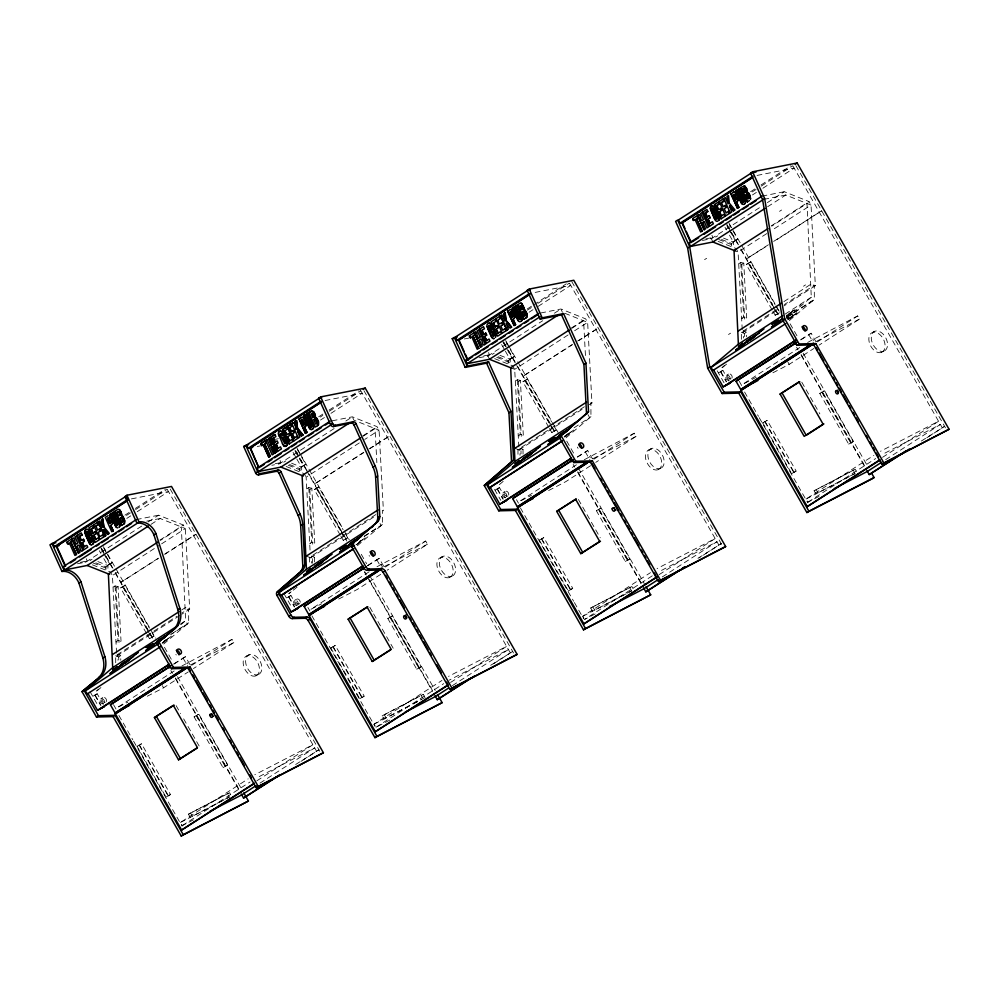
<?xml version="1.0" encoding="UTF-8"?>
<svg xmlns="http://www.w3.org/2000/svg" width="999" height="999" viewBox="0 0 999 999"><rect width="100%" height="100%" fill="white"/><g stroke="black" fill="none" stroke-linecap="round" stroke-linejoin="round"><path stroke-width="0.75" stroke-dasharray="5 3.75" d="M108.004 565.621L105.981 566.92L105.857 570.192L107.88 568.881L108.004 565.621L97.865 561.575M301.723 467.257L299.7 468.568L299.575 471.828L301.598 470.529L301.723 467.257L291.583 463.211M510.277 359.44L508.254 360.751L508.129 364.011L510.152 362.699L510.277 359.44L497.24 354.245M733.666 242.158L731.643 243.469L731.518 246.728L733.541 245.417L733.666 242.158L723.526 238.112M786.563 316.059L788.748 318.968L787.836 319.855M786.563 315.634C792.756 324.812 795.491 306.031 786.638 315.647M788.76 318.544L793.144 315.272M790.796 312.899C792.831 307.58 800.636 311.775 794.967 314.56C790.159 317.62 790.559 310.527 795.167 309.665M793.019 315.846L797.339 312.537M786.7 315.06L788.898 317.969L788.086 318.781M356.83 544.443L361.026 541.408L357.105 544.18M792.969 316.308L788.623 319.555L792.969 316.246L790.771 313.336L786.575 316.421M786.65 315.522L790.883 312.35M356.618 544.33L355.894 544.954M163.411 641.67L166.408 639.348M565.684 435.489L568.681 433.166M565.097 435.726L564.21 436.463M96.241 691.121L98.589 689.123M97.09 690.809L101.798 686.825M180.869 624.7L185.627 620.679L181.331 526.935L160.489 540.359M163.686 644.03L188.674 622.864L188.636 608.728L182.118 612.924M291.134 591.758L288.786 593.756L297.864 586.475M357.405 545.666L382.392 524.512L382.355 510.377L383.404 510.814L379.083 430.194L377.073 426.673L352.36 416.82L330.045 421.228M499.363 484.627L504.07 480.644M565.958 437.849L590.946 416.695L590.909 402.547L591.957 402.997L587.637 322.365L585.626 318.856L560.914 309.003L538.598 313.411M721.902 367.657L724.25 365.659M722.752 367.345L727.459 363.361M786.325 318.356L811.288 297.215L806.992 203.484L771.815 226.124M789.347 320.567L814.335 299.413L814.297 285.264L784.34 304.558M162.175 643.319L163.087 642.432L162.313 642.856M564.447 437.137L565.372 436.251L564.585 436.688M166.821 639.385L163.724 641.695M569.093 433.204L565.659 435.739M358.416 542.669L360.926 540.471M359.603 541.358L360.577 540.684M788.049 318.469L788.91 318.019M124.95 515.147L130.157 511.8M135.365 508.441L165.322 489.148M126.498 515.434L130.394 512.924M135.614 509.565L166.87 489.435M126.798 518.394L130.707 515.884M137.225 511.688L168.481 491.558L130.394 499.088M86.289 558.741L87.113 560.963L85.09 562.275L83.854 558.928M141.708 526.086L85.702 562.15L76.761 563.911M148.227 521.89L158.641 515.184L183.354 525.024L185.364 528.546L189.685 609.165L181.868 614.198M90.047 560.564L92.07 559.265M151.024 524.363L160.14 518.493L185.364 528.546L160.614 544.48M318.669 416.795L323.876 413.436M329.083 410.089L359.053 390.796M320.217 417.082L322.814 415.397M329.333 411.213L360.589 391.071M320.517 420.042L324.425 417.532M330.944 413.336L362.2 393.206L324.113 400.724M103.846 558.653L107.617 565.259L112.088 562.687L107.567 554.77M112.088 562.687L107.617 565.259M159.902 540.122L183.354 525.024M280.02 460.377L280.831 462.612L278.808 463.911L277.572 460.564M334.128 428.571L279.42 463.798L271.878 465.284M345.854 421.016L352.36 416.82L353.858 420.142L379.083 430.194L364.747 439.423M283.766 462.212L285.789 460.901M116.571 653.046L112.412 575.524L159.303 545.329M527.222 308.978L532.43 305.619M533.728 304.782L566.296 283.816M527.46 310.102L531.368 307.58M537.887 303.384L569.143 283.254M529.07 312.225L532.979 309.702M538.186 306.356L570.754 285.377L532.667 292.907M118.107 586.613L115.072 585.938L113.049 587.237L116.084 587.912L118.107 586.613L121.029 641.196L119.006 642.494L115.971 641.82L117.994 640.521L121.029 641.196M158.379 558.154L120.604 582.479L158.217 558.566M164.897 553.958L195.991 534.24L164.735 554.37M296.815 458.978L301.336 466.895L305.806 464.335L297.515 449.8M305.806 464.335L301.336 466.895M146.453 633.354L120.567 587.974L125.037 585.402L149.4 628.109M125.037 585.402L120.567 587.974M362.749 435.901L377.073 426.673M488.573 352.56L489.385 354.795L487.362 356.094L486.126 352.747M363.324 436.138L375.05 428.583L376.848 462.649M479.045 357.742L487.974 355.969L542.682 320.741M554.408 313.199L560.914 309.003L562.412 312.312M492.32 354.383L494.343 353.084M310.04 550.037L306.131 477.16L359.54 442.769M750.611 191.696L755.818 188.336M761.026 184.977L790.983 165.684M752.16 191.97L756.068 189.46M761.275 186.101L792.532 165.971M752.459 194.942L756.368 192.42M762.886 188.224L794.143 168.094L756.056 175.624M311.825 488.249L308.791 487.574L306.768 488.886L309.802 489.56L311.825 488.249L314.747 542.832L312.724 544.143L309.69 543.468L311.713 542.157L314.747 542.832M363.823 452.247L314.323 484.128L363.661 452.659M369.031 448.888L389.71 435.889L370.179 448.464M505.369 351.149L509.89 359.078L514.36 356.506L509.84 348.589M514.36 356.506L509.89 359.078M340.172 534.989L314.298 489.61L318.768 487.05L343.119 529.757M318.768 487.05L314.298 489.61M571.303 328.072L585.626 318.856M571.878 328.309L583.603 320.766L585.489 356.381M711.95 235.277L712.774 237.512L710.751 238.811L709.515 235.464M702.422 240.459L711.363 238.686L762.162 205.981M767.369 202.622L784.302 191.721L809.015 201.561L811.026 205.082L815.346 285.714L784.078 305.844M715.709 237.1L717.732 235.801M568.094 334.952L514.685 369.343L510.664 367.732M574.612 330.756L587.637 322.365L563.811 312.874M767.569 206.781L785.801 195.03L811.026 205.082L771.94 230.245M520.379 380.432L517.345 379.757L515.322 381.056L518.356 381.73L520.379 380.432L523.301 435.015L521.278 436.313L518.244 435.639L520.267 434.34L523.301 435.015M572.377 344.43L522.877 376.298L572.215 344.842M577.584 341.071L598.264 328.059L578.733 340.647M704.582 259.615L706.618 258.316M779.557 211.338L781.58 210.027M729.507 235.19L733.278 241.795L737.749 239.223L729.457 224.7M737.749 239.223L733.278 241.795M548.726 427.172L522.852 381.793L527.322 379.22L551.673 421.94M527.322 379.22L522.852 381.793M771.24 225.886L809.015 201.561M181.681 609.964L185.589 607.454L189.685 609.165M766.733 233.604L738.074 252.06L734.04 250.449M115.709 662.774L115.684 655.706L176.91 616.283M116.733 656.143L180.569 615.047M115.684 655.706L118.731 656.98L120.754 655.669L120.767 660.252M147.215 634.69L149.5 638.686L153.971 636.126L150.162 629.445M153.971 636.126L149.5 638.686M743.768 263.149L740.734 262.475L738.711 263.773L741.745 264.448L743.768 263.149L746.69 317.732L744.667 319.031L741.633 318.356L743.656 317.058L746.69 317.732M768.406 244.755L746.265 259.016L768.243 245.167M773.626 241.408L821.653 210.777L774.762 240.984M180.444 624.075L185.627 620.679L187.462 623.888L170.529 634.802M171.741 633.778L188.674 622.864M772.115 309.89L746.228 264.51L750.699 261.938L775.062 304.658M750.699 261.938L746.228 264.51M97.215 693.806L92.745 696.378L97.215 693.806L104.445 706.493M375.836 514.572L309.415 557.342L309.428 565.834M310.452 557.792L375.587 515.846M306.368 556.068L312.45 558.628L314.473 557.317L314.485 561.888M340.934 536.326L343.219 540.334L347.689 537.762L346.166 535.089M347.689 537.762L343.219 540.334M100.787 698.825L102.81 697.527M364.16 536.251L382.392 524.512M364.248 536.438L381.181 525.536L379.957 523.389M173.926 663.811L185.439 656.705L190.16 664.984M173.776 664.223L185.439 656.705M290.934 595.454L286.463 598.026L290.934 595.454L296.715 605.594M174.163 670.953L116.933 707.804L127.797 702.197M181.968 665.921L231.98 639.41L233.791 642.582L193.469 668.543M584.39 406.743L517.969 449.525L517.981 456.593M519.005 449.962L584.14 408.029M589.348 404.67L591.957 402.997M514.922 448.251L521.003 450.799L523.026 449.5L523.039 454.07M549.487 428.509L551.773 432.517L556.243 429.945L552.435 423.276M556.243 429.945L551.773 432.517M191.658 665.371L231.98 639.41M294.505 600.474L296.528 599.175M147.253 696.241L163.549 687.811L188.262 671.902M297.34 605.157A2.735 2.06 57.2 0 0 296.765 600.761A2.735 2.06 57.2 0 0 293.669 602.534A2.735 2.06 57.2 0 0 297.34 605.157L299.363 603.858M574.1 427.784L590.946 416.695M367.644 565.459L379.158 558.354L383.878 566.62M367.495 565.859L379.158 558.354M728.521 334.49L730.544 333.191M803.496 286.214L805.519 284.915M783.903 301.611L811.25 283.991L815.346 285.714M499.488 487.637L495.017 490.197L499.488 487.637L505.269 497.777M369.193 571.753L310.652 609.452L321.516 603.833M376.998 566.733L425.699 541.058L427.51 544.218L387.187 570.192M741.37 339.31L741.345 332.242L777.821 308.753M742.394 332.679L778.87 309.19M741.345 332.242L744.392 333.516L746.415 332.217L746.428 336.788M775.162 315.234L779.632 312.662L775.162 315.234L772.876 311.226M385.377 567.02L425.699 541.058M503.059 492.657L505.082 491.346M380.681 574.375L357.267 589.46L336.9 599.987M785.264 314.036L811.288 297.215L813.124 300.437L787.075 317.207M799.175 305.894L801.198 304.595M507.917 496.041A2.735 2.06 57.2 0 1 504.245 493.406A2.735 2.06 57.2 0 1 507.342 491.633A2.735 2.06 57.2 0 1 507.917 496.041L505.894 497.34A2.735 2.06 57.2 0 1 502.26 494.942A2.735 2.06 57.2 0 1 504.932 492.707A2.735 2.06 57.2 0 1 506.306 496.99M786.975 317.02L814.335 299.413M577.497 456.805L587.712 450.524L592.432 458.803M577.347 457.205L587.712 450.524M137.075 746.365L141.546 743.793L170.479 794.517L168.456 795.828L166.009 797.09L137.075 746.365L141.546 743.793M722.876 370.354L718.406 372.914L722.876 370.354L730.107 383.029M576.435 464.772L519.205 501.635L531.431 495.317M584.24 459.752L634.253 433.229L636.063 436.401L595.741 462.375M593.93 459.203L634.253 433.229M194.106 716.882L198.576 714.31L227.51 765.034L225.474 766.345L223.039 767.607L194.106 716.882L198.576 714.31M726.448 375.374L728.471 374.063M590.534 465.721L565.821 481.63L546.815 491.458M800.886 339.523L811.101 333.241L815.821 341.521M800.736 339.922L811.101 333.241M330.794 648.014L335.264 645.441L364.198 696.166L362.175 697.464L359.727 698.726L330.794 648.014L335.264 645.441M799.824 347.49L742.594 384.353L756.168 377.322M807.629 342.47L857.641 315.946L859.452 319.118L819.13 345.092M387.824 618.531L392.295 615.958L421.228 666.683L419.193 667.981L416.758 669.243L387.824 618.531L392.295 615.958M817.319 341.92L857.641 315.946M772.914 372.777L789.21 364.348L813.923 348.439M539.348 540.184L543.818 537.624L572.752 588.336L570.729 589.647L568.281 590.909L539.348 540.184L543.818 537.624M596.378 510.701L600.849 508.141L629.782 558.853L627.747 560.164L625.312 561.426L596.378 510.701L600.849 508.141M166.009 797.09L170.479 794.517M223.039 767.607L227.51 765.034M762.736 422.902L767.207 420.342L796.141 471.053L794.118 472.365L791.67 473.626L762.736 422.902L767.207 420.342M819.767 393.419L824.237 390.859L853.171 441.57L851.136 442.882L848.7 444.143L819.767 393.419L824.237 390.859M359.727 698.726L364.198 696.166M188.436 814.222L229.57 792.707L231.381 795.866L190.247 817.394L188.436 814.222L229.57 792.707M416.758 669.243L421.228 666.683M193.344 819.892L182.28 825.611L180.469 822.452L248.202 778.833M182.28 825.611L250.012 782.005M256.88 780.793L312.887 744.73L254.795 774.762M259.99 783.129L314.697 747.901L256.606 777.934M295.667 764.485L318.943 749.799L298.102 763.224M568.281 590.909L572.752 588.336M425.099 697.514L383.966 719.03L382.155 715.871L423.289 694.342L424.5 696.453M625.312 561.426L629.782 558.853M389.835 720.104L375.999 727.26L374.188 724.088L441.933 680.469M382.155 715.871L423.289 694.342M375.999 727.26L443.731 683.641M450.599 682.442L506.605 646.365L448.526 676.398M452.41 685.614L508.416 649.537L448.951 680.282M490.684 665.297L512.662 651.448L490.521 665.709M791.67 473.626L796.141 471.053M590.709 608.041L631.843 586.525L633.653 589.697L592.519 611.213L590.709 608.041L631.843 586.525M848.7 444.143L853.171 441.57M583.953 618.381L582.742 616.271L650.486 572.652M652.285 575.824L584.552 619.442L595.616 613.723M659.153 574.625L715.159 538.548L657.08 568.581M662.262 576.947L716.97 541.72L658.878 571.753M697.939 558.316L721.216 543.631L699.075 557.892M814.098 490.759L855.231 469.243L857.042 472.415L815.908 493.931L814.098 490.759L855.231 469.243M819.005 496.441L807.941 502.16L806.131 498.988L873.863 455.369M807.941 502.16L875.673 458.541M882.542 457.33L938.548 421.266L880.456 451.298M885.651 459.665L940.359 424.438L882.267 454.47M921.328 441.034L944.604 426.348L923.763 439.76M787.974 319.405L788.748 318.968M786.575 316.596L790.771 313.336M233.791 642.582L188.986 665.746L187.175 662.574M859.452 319.118L814.647 342.282L812.836 339.111M384.066 566.683L427.51 544.218M636.063 436.401L591.258 459.565L589.447 456.393M246.666 655.993L249.113 654.732M872.327 332.53L874.774 331.268M440.384 557.629L442.832 556.368M648.938 449.812L651.385 448.551M255.944 675.824A10.964 7.218 62.7 0 0 254.782 658.591A10.964 7.218 62.7 0 0 243.182 663.311A10.964 7.218 62.7 0 0 255.944 675.824L258.391 674.562A10.964 7.218 62.7 0 0 257.23 657.33A10.964 7.218 62.7 0 0 245.629 662.05A10.964 7.218 62.7 0 0 258.391 674.562M881.605 352.36A10.964 7.218 62.7 0 0 880.444 335.127A10.964 7.218 62.7 0 0 868.855 339.847A10.964 7.218 62.7 0 0 881.605 352.36L884.053 351.099A10.964 7.218 62.7 0 0 882.891 333.866A10.964 7.218 62.7 0 0 871.29 338.586A10.964 7.218 62.7 0 0 884.053 351.099M449.662 577.472A10.964 7.218 62.7 0 0 448.501 560.239A10.964 7.218 62.7 0 0 436.913 564.947A10.964 7.218 62.7 0 0 449.662 577.472L452.11 576.211A10.964 7.218 62.7 0 0 450.949 558.978A10.964 7.218 62.7 0 0 439.348 563.686A10.964 7.218 62.7 0 0 452.11 576.211M658.216 469.655A10.964 7.218 62.7 0 0 657.055 452.41A10.964 7.218 62.7 0 0 645.466 457.13A10.964 7.218 62.7 0 0 658.216 469.655L660.664 468.381A10.964 7.218 62.7 0 0 659.502 451.148A10.964 7.218 62.7 0 0 647.901 455.869A10.964 7.218 62.7 0 0 660.664 468.381M180.469 822.452L229.358 797.177L227.547 794.005M806.131 498.988L855.019 473.713L853.208 470.541M374.188 724.088L421.216 699.775M582.742 616.271L631.156 591.246M761.987 196.129L784.302 191.721L785.801 195.03L763.486 199.438M705.843 238.873L712.774 237.512M464.298 338.973L468.868 338.074M483.841 355.881L489.385 354.795M275.324 439.31L278.371 438.723M257.267 446.503L260.314 445.891M275.287 463.711L280.831 462.612M136.326 519.592L158.641 515.184L160.14 518.493L146.753 521.141M80.182 562.337L87.113 560.963M721.503 239.423L731.643 243.469M718.756 239.523L733.541 245.417M718.081 241.371L736.076 248.539L738.074 252.06L742.232 329.583M498.114 356.705L508.254 360.751M496.715 357.342L510.152 362.699M494.692 358.653L512.687 365.821L514.685 369.343L518.843 446.865M289.56 464.523L299.7 468.568M288.162 465.172L301.598 470.529M286.139 466.471L304.133 473.638L306.131 477.16M95.842 562.874L105.981 566.92M93.094 562.986L107.88 568.881M92.42 564.835L110.414 572.002L112.412 575.524M746.415 332.217L743.381 330.931L743.393 338.012M523.026 449.5L519.992 448.226L520.004 455.294M314.473 557.317L311.438 556.043L311.451 563.111M120.754 655.669L117.72 654.395L117.732 660.052M786.425 316.646L788.623 319.555M795.891 165.622L945.479 427.872M792.906 165.934L942.169 427.609M808.666 334.503L813.386 342.782M790.134 323.813L798.576 338.624M729.008 223.227L779.245 311.288M803.146 353.196L867.02 465.184M775.823 305.981L778.87 311.326M727.11 224.738L730.968 231.493M731.73 232.854L740.209 247.715M740.983 249.063L772.602 304.483M775.686 309.89L778.758 315.297M801.123 354.495L865.109 466.695M726.685 224.688L730.444 231.281M730.881 232.055L737.811 244.181M740.883 249.575L778.745 315.959M796.528 347.14L798.076 349.85M801.173 355.269L864.585 466.446M727.022 225.961L728.521 228.609M729.282 229.92L735.301 240.497M748.263 263.199L772.627 305.919M773.388 307.255L777.185 313.923M821.79 392.12L850.723 442.844M724.987 227.273L726.498 229.907M801.785 382.18L819.867 413.886M787.999 362.237L789.21 364.348M816.133 489.46L817.931 492.632M765.184 421.64L794.118 472.365M764.759 421.603L793.693 472.315M739.173 381.181L741.87 385.914M744.592 392.008L758.466 416.333M759.228 417.682L807.804 502.834M720.841 371.653L726.635 381.793M720.429 371.616L726.211 381.755M717.195 370.791L724.188 383.067M571.753 281.581L722.09 545.154M569.517 283.216L718.781 544.892M587.899 414.498L589.735 417.719M585.277 451.798L589.997 460.064M566.745 441.108L575.187 455.906M505.631 340.509L508.054 344.767M508.653 345.816L517.307 360.989M517.744 361.763L558.179 432.629M578.221 467.782L644.405 583.816M506.068 341.983L509.09 347.265M503.721 342.02L507.579 348.776M508.341 350.137L516.833 364.997M517.594 366.358L551.523 425.824M552.297 427.172L555.382 432.579M577.734 471.778L641.733 583.978M503.296 341.97L507.492 349.338M508.266 350.686L515.959 364.16M516.72 365.509L555.357 433.241M573.139 464.423L574.687 467.132M577.784 472.564L641.97 585.089M502.872 341.92L505.894 347.202M506.643 348.526L511.913 357.779M524.875 380.482L549.238 423.201M549.999 424.538L553.808 431.206M598.401 509.403L627.335 560.127M501.598 344.555L504.62 349.837M629.82 587.824L631.63 590.996M578.396 499.463L600.237 537.774M592.744 606.743L594.555 609.914M541.795 538.923L570.729 589.647M541.383 538.886L570.304 589.61M516.458 499.65L518.481 503.196M520.429 507.942L573.626 601.198M574.388 602.547L583.641 618.768M497.465 488.936L503.246 499.088M497.04 488.898L502.834 499.038M494.567 489.423L500.799 500.349M363.961 390.721L513.536 652.984M360.352 389.96L510.227 652.709M380.894 564.223L382.704 567.382M376.723 559.615L381.443 567.894M361.263 554.308L366.633 563.723M297.078 448.326L299.5 452.597M300.274 453.946L343.456 529.645M344.218 530.993L349.25 539.797M369.355 575.049L435.202 690.484M295.941 451.198L342.969 533.641M343.743 535.002L346.828 540.409M364.56 571.49L366.096 574.2M369.18 579.607L433.179 691.795M295.092 450.412L305.869 469.293M306.631 470.641L346.803 541.058M364.585 572.24L366.133 574.962M366.908 576.311L432.642 691.545M295.08 451.061L303.359 465.596M316.321 488.311L340.684 531.018M341.446 532.355L345.254 539.023M389.847 617.22L418.781 667.944M293.044 452.372L296.066 457.654M421.266 695.654L422.465 697.764M369.842 607.28L372.852 612.574M373.601 613.886L393.194 648.226M384.19 714.56L386.001 717.732M333.241 646.74L362.175 697.464M332.829 646.703L361.75 697.427M307.904 607.467L309.927 611.013M311.875 615.759L342.707 669.817M343.481 671.166L375.087 726.585M288.911 596.753L294.693 606.905M288.486 596.715L294.28 606.868M283.716 593.206L292.245 608.166M170.23 489.085L319.817 751.335M167.245 489.398L316.508 751.073M183.004 657.966L187.725 666.246M164.473 647.277L172.914 662.087M103.347 546.678L155.532 638.161M177.485 676.66L241.358 788.648M103.796 548.164L106.818 553.446M101.448 548.201L105.307 554.957M106.069 556.306L114.548 571.178M115.322 572.527L149.251 632.005M150.012 633.354L153.097 638.761M175.462 677.959L239.448 790.147M101.024 548.139L112.15 567.644M115.222 573.039L153.084 639.422M170.866 670.604L172.415 673.314M175.512 678.733L238.923 789.909M101.361 549.425L102.86 552.06M103.621 553.384L109.64 563.948M122.602 586.663L146.965 629.382M147.727 630.706L151.523 637.387M196.129 715.584L225.062 766.295M99.326 550.724L100.837 553.371M176.124 705.644L180.644 713.561M183.654 718.855L199.475 746.59M162.338 685.701L163.549 687.811M190.472 812.924L192.27 816.083M139.523 745.104L168.456 795.828M139.098 745.067L168.032 795.778M113.511 704.645L116.209 709.377M118.918 715.471L132.805 739.797M133.566 741.146L182.143 826.298M95.18 695.117L100.974 705.257M94.768 695.079L100.549 705.219M89.997 691.558L98.526 706.518M711.363 238.686L712.861 242.008M487.974 355.969L489.473 359.29M741.745 264.448L744.667 319.031M740.734 262.475L743.656 317.058M518.356 381.73L521.278 436.313M517.345 379.757L520.267 434.34M309.802 489.56L312.724 544.143M308.791 487.574L311.713 542.157M116.084 587.912L119.006 642.494M115.072 585.938L117.994 640.521M744.392 333.516L744.405 336.563M521.003 450.799L521.016 453.846M312.45 558.628L312.462 563.199M118.731 656.98L118.744 660.027M103.621 703.521A2.735 2.06 57.2 0 1 99.987 701.111A2.735 2.06 57.2 0 1 102.66 698.875A2.735 2.06 57.2 0 1 104.033 703.171M105.132 702.397A2.735 2.06 57.2 0 1 101.948 699.362A2.735 2.06 57.2 0 1 104.883 697.689A2.735 2.06 57.2 0 1 106.056 701.872M299.775 603.508A2.735 2.06 57.2 0 1 295.941 602.122A2.735 2.06 57.2 0 1 297.814 599A2.735 2.06 57.2 0 1 300.062 603.034M369.53 556.143A2.735 2.06 57.2 0 1 369.106 555.569M578.084 448.314A2.735 2.06 57.2 0 1 577.36 447.102M729.282 380.057A2.735 2.06 57.2 0 1 725.649 377.659A2.735 2.06 57.2 0 1 728.321 375.424A2.735 2.06 57.2 0 1 729.695 379.707M730.793 378.946A2.735 2.06 57.2 0 1 727.609 375.911A2.735 2.06 57.2 0 1 730.544 374.225A2.735 2.06 57.2 0 1 731.718 378.409M176.336 654.957A2.735 2.06 57.2 0 1 175.812 654.495M167.457 639.11L171.678 636.001L167.457 639.11M361.176 540.759L365.397 537.637L361.176 540.759M569.73 432.942L573.963 429.857L569.73 432.942M163.112 642.794L167.308 639.71L163.112 642.794M565.384 436.613L569.58 433.529L565.384 436.613"/><path stroke-width="1.5" d="M124.95 522.115L122.665 516.246M527.097 316.521L527.26 314.573M750.611 198.651L748.925 193.531M514.685 317.52L514.572 314.747A23.252 15.035 72.3 0 0 512.986 311.238L512.025 310.115M514.91 316.895L513.648 318.831M317.957 425.274L318.494 421.64L316.496 417.844L315.122 417.282L315.222 414.822L313.299 411.438M318.656 424.3L318.381 421.678M527.335 315.909L526.51 317.457M750.486 199.226L750.112 195.742L749.038 193.506L747.065 192.183L747.165 189.71L744.817 186.001M86.601 531.967L90.934 542.27M280.332 433.616L280.519 435.202M489.073 327.385L488.886 325.799M712.262 208.504L716.258 218.456M91.796 542.02L90.422 537.787L91.896 541.608M520.529 318.519L519.692 319.368M717.457 218.556L716.083 214.335L717.382 216.945M743.706 201.673L738.536 188.998L739.959 188.124L745.329 200.749M122.165 515.759L121.403 515.646L121.703 514.098M121.516 515.609L121.716 514.91M524.438 309.578L523.676 309.465L523.988 307.929M523.988 308.728L523.676 309.465M747.065 192.183L747.364 190.634M110.714 522.689L110.527 521.166M304.433 424.325L303.271 420.641M736.113 199.5L736.188 197.702M123.127 521.665L122.477 518.768L121.141 517.47M121.94 518.006L123.289 520.716L122.852 521.94M315.659 419.655L317.02 422.365L316.571 423.588M525.399 315.484L524.213 311.825M120.017 515.309L119.48 512.774M313.736 416.945L312.525 413.386M522.539 308.666L521.428 309.802L519.717 305.994L520.491 305.532M110.714 525.437L113.249 530.806L110.714 525.437L112.288 524.163L112.625 522.427M737.836 200.749L738.174 198.252M85.477 530.007L85.027 530.494A2.985 1.936 72.3 0 0 84.69 532.28L84.803 533.004M92.857 544.043L93.194 543.606A2.985 1.936 72.3 0 0 93.531 541.808L90.921 534.852L93.194 540.297M119.106 527.172L119.555 526.685A2.985 1.936 72.3 0 0 119.892 524.9L119.106 522.577M279.196 431.655L278.746 432.13A2.985 1.936 72.3 0 0 278.409 433.916L282.555 443.731M287.025 445.204L286.126 446.053M312.824 428.808L313.162 428.371A2.985 1.936 72.3 0 0 313.499 426.585L308.017 413.224L306.593 414.11L311.975 426.336L310.789 427.072M521.378 320.991L521.715 320.542A2.985 1.936 72.3 0 0 522.052 318.756L521.378 316.408M718.518 220.579L718.968 220.105A2.985 1.936 72.3 0 0 719.305 218.319M744.767 203.709L745.104 203.259A2.985 1.936 72.3 0 0 745.441 201.473L745.441 200.712M745.217 203.234L744.317 204.071M124.688 523.164L123.764 524M318.406 424.8L317.495 425.649M526.96 316.983L526.048 317.819M520.042 319.255L520.242 317.357L515.147 306.281L520.367 318.032M717.569 218.519L716.82 218.956M743.818 201.648L743.069 202.085M110.827 522.652L109.803 523.376L107.617 518.506L108.716 517.932L109.665 518.968M302.747 419.667L301.336 420.142L303.521 425.025L304.545 424.3M513.099 316.471C511.351 318.644 514.96 313.549 511.825 312.824M316.958 423.264L315.771 424.1L313.786 419.68L314.523 419.243M748.513 198.489L748.701 196.566L746.802 194.006M748.9 198.164L747.714 199.001L745.729 194.568L746.465 194.143M313.411 417.27L313.936 415.921L312.188 413.274M521.965 309.453L522.115 307.392M745.354 192.17L745.878 190.809L744.792 188.661M745.791 191.808L744.804 192.52L743.106 188.711L744.58 188.249M358.404 538.923C359.99 536.9 348.314 546.515 357.992 539.273M304.745 618.294A3.759 2.822 57.2 0 1 308.117 620.504L374.937 737.649L376.96 736.35L310.152 619.205A3.759 2.822 57.2 0 0 306.78 616.995L304.745 618.294L292.257 618.593A3.759 2.822 57.2 0 1 288.898 616.395L276.948 595.441A2.985 2.248 57.2 0 1 277.123 592.045L303.084 569.592A11.189 8.417 57.2 0 0 304.832 564.822L302.685 524.3A24.013 18.044 57.2 0 0 300.15 514.198L281.056 471.903A2.685 2.023 57.2 0 0 278.197 470.054L260.527 473.551L258.504 474.85A2.685 2.023 57.2 0 1 255.644 473.014L243.669 446.478L248.664 444.592M277.123 592.045L303.084 569.592M352.085 543.768L378.059 521.316A11.189 8.417 57.2 0 0 379.807 516.545L377.659 476.024A24.013 18.044 57.2 0 0 375.124 465.921L356.019 423.626A2.685 2.023 57.2 0 0 353.171 421.778L335.502 425.274L333.479 426.573A2.685 2.023 57.2 0 1 330.619 424.737L318.644 398.201L320.667 396.903L365.222 388.099L517.107 654.382L449.912 689.372L383.092 572.227A3.759 2.822 57.2 0 0 379.72 570.017L367.232 570.317A3.759 2.822 57.2 0 1 363.861 568.106L351.91 547.165A2.985 2.248 57.2 0 1 352.085 543.768L378.059 521.316M515.384 510.427L583.491 629.832L585.514 628.533L517.407 509.128L515.384 510.427L498.738 510.826L484.265 485.464L513.548 460.089L510.976 411.388L488.611 361.875L467.232 366.096L465.197 367.395L452.222 338.661L457.217 336.775M484.265 485.464L513.548 460.089M559.24 437.187L588.523 411.813L585.938 363.112L563.573 313.586L542.195 317.819L540.172 319.118L527.197 290.384L529.22 289.086L573.776 280.269L725.661 546.553L658.466 581.555L590.359 462.15L573.701 462.549L559.24 437.187L588.523 411.813M168.719 633.865C171.154 631.293 161.526 639.073 167.12 635.114M113.112 716.608L181.219 836.013L183.242 834.702L115.135 715.296L113.112 716.608L96.466 717.007L81.993 691.645L100.562 676.335A22.952 17.245 57.2 0 0 104.883 656.643L80.956 581.768A16.021 12.038 57.2 0 0 63.998 570.154L51.973 543.531L49.95 544.842L61.975 571.465A16.021 12.038 57.2 0 1 78.921 583.079L102.86 657.954A22.952 17.245 57.2 0 1 98.539 677.634M81.993 691.645L100.562 676.335M160.827 646.44L87.175 694.018L85.34 690.796L112.687 667.644L108.379 573.913L157.879 542.045M188.087 668.331L256.194 787.736L258.217 786.425L190.11 667.02L188.087 668.331L171.428 668.731L156.968 643.368L175.537 628.059A22.952 17.245 57.2 0 0 179.857 608.366L155.919 533.491A16.021 12.038 57.2 0 0 138.973 521.878L126.948 495.254L124.925 496.565L136.938 523.189A16.021 12.038 57.2 0 1 153.896 534.802L177.834 609.677A22.952 17.245 57.2 0 1 173.514 629.358M156.968 643.368L175.537 628.059M353.846 548.688L280.894 595.666L279.058 592.444L306.406 569.293L372.839 526.51M562.4 440.871L489.448 487.837L487.612 484.627L514.96 461.476L510.664 367.732L569.28 329.995M785.776 323.589L712.836 370.554L711.001 367.345L738.348 344.193L782.629 315.672M85.365 530.044L86.913 529.308M92.407 544.405L93.307 543.568A2.985 1.936 72.3 0 0 93.644 541.783L93.531 541.046M279.083 431.693L280.145 431.044M286.688 445.654L285.627 446.303M312.375 429.17L313.274 428.334A2.985 1.936 72.3 0 0 313.611 426.548L307.904 413.261M488.199 323.464L487.3 324.313A2.985 1.936 72.3 0 0 486.963 326.099L491.933 337.362M520.929 321.353L521.828 320.517A2.985 1.936 72.3 0 0 522.165 318.718M711.026 206.581L712.087 205.944M711.588 206.181L710.689 207.03A2.985 1.936 72.3 0 0 710.351 208.816M304.445 427.072L306.98 432.455L304.445 427.072L306.006 425.811L306.356 424.063M305.207 426.623L306.131 425.337L306.019 422.577A23.252 15.035 72.3 0 0 304.433 419.056L303.471 417.932M737.037 201.548L736.375 201.973L738.81 207.38L736.375 201.973L737.949 200.712L738.286 198.963M124.338 523.601L121.591 525.412L115.135 511.013L117.857 509.353M361.401 536.326L358.878 538.036L362.3 535.252M162.662 638.885C170.679 632.604 156.643 642.657 162.1 639.285M564.373 433.104L567.382 430.681L563.036 433.928L563.886 433.441M570.866 427.435L567.432 430.219L568.831 429.345M54.396 546.665L127.348 499.687L125.849 496.366L52.897 543.344L54.396 546.665L58.966 545.754M127.897 500.162L56.256 546.291L65.172 566.208M127.06 500.911L56.718 546.203L65.647 566.121M67.17 541.933L68.094 543.993C71.641 541.458 66.409 546.228 67.058 541.97L71.453 539.173L72.378 541.233L70.817 542.195L76.461 554.507L70.929 542.17M71.953 538.823C75.512 534.565 74.101 547.702 77.785 543.044L74.913 536.913L76.436 535.963L82.892 550.362C79.296 554.67 80.719 541.495 77.023 546.153L79.908 552.285L78.409 553.221L71.953 538.823L78.409 553.221M77.335 535.352L81.231 532.879L82.155 534.94C77.485 534.727 80.782 543.381 83.454 539.26L84.378 541.321L82.368 542.582C83.279 552.047 86.426 541.558 87.687 547.277L83.791 549.75L77.447 535.314M95.767 539.385L98.277 537.812L99.201 539.86L95.305 542.332L88.849 527.934L92.745 525.462L93.669 527.522L91.159 529.095L92.957 533.116L94.967 531.855L95.892 533.903L93.881 535.164L95.879 539.348L93.881 535.164M93.494 524.95L97.378 522.477L98.302 524.537L95.904 526.073L97.602 530.119L99.613 528.858L100.537 530.919L98.514 532.18C99.425 541.67 102.597 531.093 103.834 536.875L99.95 539.348L93.594 524.912M98.239 521.928L104.695 536.326L98.127 521.965L99.625 521.028L102.435 527.31L101.336 519.892L102.835 518.968L103.784 526.623L102.835 518.968M117.782 527.834A2.985 1.936 72.3 0 1 116.346 527.185L110.052 514.285L111.551 513.349L116.533 524.463M118.144 524.737L112.875 512.462L114.186 511.613L119.218 522.539M70.817 542.195L72.378 541.233M79.645 536.513L82.155 534.94M91.159 529.095L93.669 527.522M95.904 526.073L98.302 524.537M119.955 513.536C121.004 517.207 117.208 515.709 117.445 512.175L119.243 512.087M107.617 518.506L108.379 518.044M118.219 511.713L117.445 512.175M88.124 532.667L88.811 534.215L90.235 533.329L88.237 529.994A2.985 1.936 72.3 0 0 86.801 529.345L86.314 529.433M90.534 537.762L89.785 538.199L88.874 536.138L90.921 534.852M122.964 521.915L122.053 522.452L120.067 518.031L120.804 517.607M76.461 554.507L74.962 555.432L69.431 543.094M104.583 536.351L106.081 535.427C97.115 518.643 115.622 544.817 103.933 529.408M107.755 534.315L109.291 533.366L103.671 526.66M113.249 530.806L111.763 531.743L105.307 517.345L107.967 515.734M319.568 398.014L246.628 444.992L248.114 448.301L252.685 447.402M136.326 519.592L63.387 566.558L64.885 569.88L87.2 565.471L148.414 526.048M248.114 448.301L321.066 401.336M70.392 562.849L75.599 559.502M79.508 556.98L91.234 549.425M96.441 546.078L99.051 544.393M101.648 542.719L108.167 538.523M112.075 536.013L115.984 533.491M118.581 531.818L123.789 528.459M126.398 526.785L131.606 523.426M321.616 401.798L249.975 447.939L258.903 467.844L250.437 447.852L320.779 402.547M61.975 571.465L63.998 570.154M136.938 523.189L138.973 521.878M264.648 443.806L270.18 456.143L264.535 443.843L266.096 442.869L265.172 440.821L260.776 443.618L261.701 445.666L263.261 444.705L268.793 457.043L263.261 444.705M265.672 440.459L267.17 439.535L265.672 440.459L272.128 454.857L273.626 453.933L270.741 447.802C274.588 442.307 277.522 463.611 272.315 446.778M270.155 437.612L268.743 438.524L271.503 444.692L269.817 445.741L271.503 444.692L268.631 438.561L270.155 437.612L276.611 452.01L275.087 452.947M274.95 434.528L271.166 436.963L277.51 451.386L271.054 437L274.95 434.528L275.874 436.575L273.364 438.161L275.274 442.132L273.364 438.161M282.567 429.582L286.463 427.11L282.567 429.582L289.136 443.943L292.919 441.508L291.995 439.448L289.485 441.021L287.6 436.813L289.61 435.552L288.574 433.529L286.676 434.752L284.877 430.744L287.387 429.17L286.351 427.147M287.213 426.598L291.109 424.125L287.213 426.598L293.781 440.959L287.325 426.561M297.665 431.056L299.8 437.075L298.301 437.999L291.845 423.601C296.104 418.569 297.227 440.646 295.167 421.503L296.553 420.616L297.502 428.271L303.009 435.002L301.473 435.964L297.552 431.093L301.473 435.964M296.054 428.983L295.055 421.541L296.553 420.616M301.174 417.632L299.026 418.981L305.482 433.379L299.138 418.943L301.686 417.382M303.771 415.921L305.269 414.997L303.771 415.921L309.203 427.647M317.607 425.611L315.309 427.048L308.853 412.649L311.576 411.001M64.885 569.88L137.825 522.902M265.172 440.821L260.889 443.581L261.813 445.629M291.958 423.564L293.344 422.677M306.593 414.11L308.017 413.224M289.635 427.722L291.433 431.73L289.523 427.759L292.02 426.173L290.996 424.15M313.524 417.232L312.874 417.619L311.164 413.811L312.3 413.236M282.392 432.155L283.953 434.977L282.542 435.851L281.518 433.716M275.162 442.17L277.173 440.909L278.097 442.969L276.086 444.23L278.084 448.401L276.199 444.193M291.321 431.768L293.331 430.507L294.255 432.567L292.245 433.828L294.243 437.999L292.245 433.828M282.592 437.787L283.616 439.81L282.592 437.787L284.64 436.501L287.25 443.456A2.985 1.936 72.3 0 1 286.913 445.242M303.521 425.025L304.171 424.6M283.516 439.835L284.253 439.398L285.627 443.256M363.199 389.398L365.222 388.099M277.972 448.439L280.482 446.865L281.406 448.913L277.51 451.386M294.131 438.037L296.641 436.463L297.552 438.511L293.669 440.984M268.681 457.08L270.18 456.143M305.482 433.379L306.98 432.455M528.121 290.197L455.182 337.163L456.668 340.484L459.715 339.885M330.045 421.228L257.105 468.206L258.604 471.516L280.919 467.107L348.651 423.489M78.921 583.079L80.956 581.768M153.896 534.802L155.919 533.491M260.202 467.008L264.111 464.498M268.019 461.975L271.928 459.465M274.525 457.779L281.044 453.596M284.952 451.073L288.861 448.563M291.458 446.878L296.678 443.519M299.275 441.845L304.495 438.486M308.391 435.976L313.611 432.617M316.208 430.944L321.428 427.584M325.324 425.075L329.233 422.552M456.668 340.484L529.62 293.506M530.169 293.981L458.529 340.122L467.457 360.027M458.991 340.022L529.333 294.73M255.644 473.014L257.68 471.703A2.685 2.023 57.2 0 0 260.527 473.551M330.619 424.737L332.642 423.426A2.685 2.023 57.2 0 0 335.502 425.274M258.604 471.516L331.543 424.55M478.733 348.326L477.235 349.25L471.815 336.875L470.254 337.849L469.33 335.789L473.726 332.992L474.65 335.052L473.089 336.026L478.733 348.326L473.089 336.026M474.225 332.642C477.722 328.346 476.336 341.383 480.069 336.863L477.185 330.731L478.708 329.795L485.164 344.18C481.58 348.501 483.004 335.314 479.295 339.972L482.18 346.116L480.681 347.04L474.225 332.642L480.681 347.04M479.72 329.133L486.063 343.569L479.607 329.171L483.504 326.698L484.428 328.758L481.918 330.332L483.828 334.315L481.918 330.332M498.039 333.204L500.549 331.631L501.473 333.691L497.577 336.151L491.121 321.765L495.017 319.293L495.941 321.341L493.431 322.927L495.229 326.935L497.24 325.674L498.164 327.734L496.153 328.996L498.151 333.167L496.153 328.996M495.766 318.768L499.662 316.296L500.574 318.356L498.076 319.93C499.013 328.521 501.648 319.368 502.809 324.737L500.799 325.999L502.684 330.219L505.194 328.646L506.106 330.694L502.222 333.167L495.879 318.731M500.412 315.784L506.968 330.145L500.412 315.784L501.898 314.86L504.72 321.129L503.608 313.723L505.107 312.787L506.056 320.454L511.563 327.185L505.944 320.492L505.107 312.787M507.692 311.126L514.148 325.524L507.579 311.164L510.239 309.553M517.757 319.83L512.325 308.104L513.823 307.18L518.806 318.281M515.147 306.281L516.57 305.407L521.49 316.371M517.519 304.795L523.976 319.193L517.407 304.832L520.129 303.184M510.002 312.287L512.187 317.17L509.89 312.325L510.988 311.75M490.397 326.498L491.096 328.034L492.507 327.16L490.946 324.338M478.371 337.924L480.069 336.863M483.716 334.353L485.726 333.092L486.65 335.14L484.64 336.401L486.638 340.584L484.64 336.401M491.146 329.97L492.17 331.98L491.146 329.97L493.194 328.683L495.242 333.241M525.237 315.734L524.325 316.283L522.34 311.863L523.076 311.426M492.07 332.018L492.807 331.581L494.18 335.427M258.504 474.85L276.174 471.366L278.197 470.054M333.479 426.573L351.136 423.089L353.171 421.778M512.999 319.255L515.534 324.638L512.999 319.255L513.761 318.806M276.174 471.366A2.685 2.023 57.2 0 1 279.033 473.201L281.056 471.903M351.136 423.089A2.685 2.023 57.2 0 1 353.996 424.925L356.019 423.626M486.525 340.622L489.035 339.048L489.96 341.096L486.063 343.569M506.855 330.182L508.354 329.245L506.106 323.276L510.027 328.147L511.563 327.185M514.035 325.562L515.534 324.638M523.863 319.23L526.161 317.794M881.855 464.273L949.05 429.27L797.165 162.987L752.609 171.791L750.586 173.102L762.599 199.725L782.629 319.905L797.09 345.267L813.748 344.867L815.771 343.556L883.878 462.962L881.855 464.273L813.748 344.867M558.503 314.835L489.473 359.29L467.157 363.698L465.659 360.389L538.598 313.411M468.756 359.19L472.664 356.68M475.274 354.995L480.482 351.636M483.079 349.962L488.299 346.603M492.207 344.093L497.415 340.734M500.012 339.061L505.232 335.701M509.14 333.191L513.049 330.669M516.945 328.159L520.854 325.637M524.762 323.127L528.671 320.604M531.281 318.931L537.787 314.735M756.043 172.015L751.51 172.914L678.558 219.88L680.057 223.202L753.009 176.224M752.247 177.535L681.917 222.839L690.846 242.745M683.678 221.903L752.722 177.447M467.157 363.698L540.097 316.733M692.719 218.506L693.756 220.529C697.302 218.007 692.07 222.765 692.719 218.506L697.115 215.709L698.039 217.77L696.478 218.744L702.122 231.044L696.59 218.706M697.614 215.359C701.111 211.064 699.725 224.101 703.446 219.58L700.574 213.449L702.097 212.5L708.553 226.898L707.03 227.847L704.258 221.678L702.684 222.69L705.569 228.821L704.07 229.758L697.614 215.359L704.17 229.72M703.109 211.85L709.452 226.286L702.996 211.888L706.892 209.415L707.816 211.476C701.31 211.8 711.088 222.802 705.419 213.012M714.51 204.483L718.406 202.01L719.33 204.058C714.66 203.846 717.956 212.512 720.629 208.391L721.553 210.439L719.542 211.713C720.454 221.166 723.601 210.689 724.862 216.396L720.966 218.868L714.51 204.483L721.078 218.831M719.155 201.486L723.039 199.013L723.963 201.074L721.465 202.647L723.264 206.656L725.274 205.394L726.198 207.455L724.175 208.716L726.186 212.899L728.571 211.351L729.495 213.411L725.611 215.884L719.268 201.448M729.595 205.956L731.743 211.963L730.244 212.899L723.788 198.501L725.286 197.565L728.096 203.846L726.997 196.441L728.496 195.504L729.332 203.197L734.952 209.902L733.416 210.851L729.495 205.981L733.528 210.826M730.968 193.881L737.524 208.242L730.968 193.881L733.628 192.27M741.146 202.547L735.714 190.821L737.212 189.897L742.844 201.935M740.796 187.55L747.364 201.91L740.796 187.55L744.48 185.802M696.478 218.744L698.039 217.77M705.306 213.049L707.816 211.476M716.82 205.644L719.33 204.058M721.465 202.647L723.963 201.074M736.226 199.463L735.464 199.912L733.278 195.042L734.377 194.468M733.278 195.042L734.04 194.58M743.219 188.674L743.88 188.249M360.726 437.812L302.11 475.561L306.431 569.343M712.437 208.254L713.573 208.579L714.472 210.752L715.896 209.877L714.335 207.055M707.105 217.058L709.115 215.796L710.039 217.857L708.029 219.118L710.027 223.301L708.029 219.118M714.535 212.675L715.559 214.698L714.535 212.675L716.583 211.388L719.193 218.356A2.985 1.936 72.3 0 1 718.855 220.142M702.684 222.69L704.258 221.678M715.446 214.735L716.196 214.298M795.142 164.298L797.165 162.987M465.197 367.395L486.588 363.174L488.611 361.875M540.172 319.118L561.55 314.897L563.573 313.586M709.914 223.339L712.424 221.753L713.348 223.813L709.452 226.286M702.122 231.044L700.624 231.968L695.092 219.63M737.424 208.279L738.91 207.342M747.252 201.948L749.537 200.499M761.987 196.129L689.048 243.094L690.546 246.416L712.861 242.008L764.959 208.454M692.145 241.908L698.651 237.712M703.87 234.353L715.584 226.81M719.492 224.288L723.401 221.778M726.011 220.092L731.218 216.746M733.828 215.06L739.035 211.713M742.944 209.191L748.151 205.844M750.761 204.158L755.968 200.799M687.637 248.002L689.66 246.703L677.634 220.08L675.611 221.378L687.637 248.002L707.654 368.181L722.127 393.544L738.773 393.144L740.796 391.845L808.903 511.238L806.88 512.549L738.773 393.144M762.599 199.725L764.635 198.414L752.609 171.791M690.546 246.416L762.187 200.287M301.061 570.904A11.189 8.417 57.2 0 0 302.809 566.121L300.662 525.599A24.013 18.044 57.2 0 0 298.127 515.509L300.15 514.198M376.024 522.627A11.189 8.417 57.2 0 0 377.772 517.844L375.624 477.322A24.013 18.044 57.2 0 0 373.102 467.22L375.124 465.921M300.662 525.599L302.685 524.3M375.624 477.322L377.659 476.024M767.919 228.646L734.04 250.449L738.373 344.23M102.86 657.954L104.883 656.643M177.834 609.677L179.857 608.366M112.65 654.432L179.083 611.65M177.81 625.711L112.687 667.644M511.525 461.388L508.941 412.699L510.976 411.388M586.488 413.111L583.916 364.423L585.938 363.112M85.34 690.796L158.279 643.831M306.368 556.068L378.009 509.94M302.809 566.121L304.832 564.822M377.772 517.844L379.807 516.545M279.058 592.444L352.01 545.466M87.887 693.418L97.527 710.326L169.168 664.185M99.975 709.065L169.006 664.597M276.948 595.441L278.971 594.13A2.985 2.248 57.2 0 1 279.146 590.746M351.91 547.165L353.933 545.854A2.985 2.248 57.2 0 1 354.121 542.469M185.077 668.256L115.11 712.999L110.39 704.72L171.328 665.484M169.88 666.72L110.39 704.72M353.246 548.926L281.606 595.054L291.246 611.962L298.164 608.129L295.716 609.402M96.466 717.007L98.489 715.696L115.135 715.296M171.428 668.731L173.451 667.419L190.11 667.02M514.922 448.251L586.563 402.11M115.11 712.999L185.127 667.919M253.858 783.803L181.643 830.044L115.347 713.81L186.825 667.794M184.965 669.243L115.347 713.81M580.082 419.53L514.96 461.476M487.612 484.627L560.564 437.649M291.246 611.962L362.887 565.834M293.694 610.701L362.737 566.246M288.898 616.395L290.921 615.084A3.759 2.822 57.2 0 0 294.293 617.295L306.78 616.995M378.796 569.905L308.828 614.647L304.108 606.368L365.896 566.808A3.759 2.822 57.2 0 0 369.255 569.018L381.743 568.718A3.759 2.822 57.2 0 1 385.114 570.928L451.935 688.074L449.912 689.372M363.599 568.369L304.108 606.368M561.8 441.108L490.159 487.237L499.8 504.145L506.718 500.312L504.27 501.573M738.311 330.969L781.293 303.284M292.257 618.593L294.293 617.295M367.232 570.317L369.255 569.018M308.828 614.647L378.846 569.555M447.577 685.451L375.362 731.693L309.066 615.459L379.245 570.267M379.72 570.017L381.743 568.718M378.683 570.891L309.066 615.459M154.42 717.557L173.327 705.369L197.44 747.639L178.521 759.814L154.42 717.557L174.101 705.132M308.117 620.504L310.152 619.205M383.092 572.227L385.114 570.928M707.654 368.181L709.69 366.883L689.66 246.703M782.629 319.905L784.652 318.606L764.635 198.414M711.001 367.345L783.94 320.367M499.8 504.145L571.44 458.017M502.247 502.884L571.291 458.429M587.35 462.075L517.382 506.83L512.662 498.551L572.302 460.139M573.451 459.715L512.662 498.551M498.738 510.826L500.761 509.527L517.407 509.128M573.701 462.549L575.736 461.238L592.382 460.851L660.489 580.244L658.466 581.555M517.382 506.83L587.4 461.738M657.429 576.798L583.916 623.875L517.619 507.642L587.799 462.45M587.237 463.074L517.619 507.642M590.359 462.15L592.382 460.851M348.139 619.193L367.045 607.017L391.158 649.288L372.24 661.463L348.139 619.193L367.819 606.78M713.548 369.955L723.189 386.863L796.141 339.885M725.636 385.602L795.978 340.297M812.037 343.956L740.771 389.548L736.051 381.268L796.99 342.02M795.541 343.269L736.051 381.268M722.127 393.544L724.15 392.232L740.796 391.845M797.09 345.267L799.125 343.956L815.771 343.556M740.771 389.548L810.788 344.455M879.52 460.339L807.304 506.593L741.008 390.359L812.487 344.33M811.925 344.942L741.008 390.359M556.693 511.376L575.599 499.2L599.712 541.458L580.794 553.646L556.693 511.376L576.373 498.951M178.521 759.814L196.953 748.214M780.082 394.093L798.988 381.918L823.101 424.175L804.183 436.363L780.082 394.093L799.762 381.668M372.24 661.463L390.671 649.85M580.794 553.646L600.486 541.221M181.643 830.044L254.42 783.191M256.081 785.639L241.746 794.867L209.94 811.313M823.875 423.938L806.218 435.302L782.117 393.044M241.234 793.968L243.556 798.039L280.032 774.55M278.571 775.811L243.556 798.039M243.793 792.906L248.414 801.011L181.219 836.013M126.948 495.254L171.503 486.451L323.389 752.734L256.194 787.736M375.362 731.693L448.139 684.827L446.603 682.13M448.501 688.124L435.477 696.515L405.045 712.25M434.965 695.616L437.275 699.687L471.141 677.871M474.887 675.774L437.275 699.687M437.512 694.542L442.145 702.659L374.937 737.649M583.916 623.875L656.693 577.01M658.353 579.47L644.03 588.698L609.452 606.568M643.518 587.799L645.829 591.858L679.695 570.054M682.305 568.381L684.914 566.695M684.752 567.107L645.829 591.858M646.066 586.725L650.699 594.83L583.491 629.832M807.304 506.593L880.082 459.727M881.742 462.187L867.407 471.416L834.215 488.573M866.895 470.517L869.217 474.575L905.693 451.098M909.44 448.988L869.217 474.575M871.765 473.501L874.075 477.547L872.052 478.858L806.88 512.549M129.945 659.128C143.706 648.538 115.122 669.755 128.896 659.165M101.998 707.754L104.445 706.493L97.527 710.326M727.659 384.29L730.107 383.029L723.189 386.863M118.744 710.976L129.595 705.356M744.405 387.512L757.979 380.494M312.462 612.624L324.675 606.306M521.016 504.795L533.229 498.489M258.217 786.425L323.389 752.734M883.878 462.962L949.05 429.27M451.935 688.074L517.107 654.382M660.489 580.244L725.661 546.553M183.242 834.702L248.414 801.011M808.903 511.238L874.075 477.547M376.96 736.35L442.145 702.659M585.514 628.533L650.699 594.83M522.964 311.463L523.414 311.288M314.41 419.28L314.86 419.105M493.906 336.089L492.445 335.189M738.536 188.998L743.631 200.075M737.212 189.897L743.181 202.048M735.714 190.821L740.746 201.748M723.039 199.013L723.85 201.111M747.314 194.081L748.85 197.303M715.784 209.902L715.159 208.504M720.629 208.391L721.553 210.439M714.472 210.752L712.786 208.142M726.086 207.492L725.162 205.432M716.583 211.388L719.08 217.62M719.542 211.713L721.54 215.884M709.115 215.796L710.039 217.857M728.571 211.351L729.495 213.411M513.823 307.18L519.118 318.868M512.325 308.104L517.357 319.031M499.662 316.296L500.574 318.356M493.431 322.927L495.342 326.898M489.048 325.537L489.847 325.512M492.407 327.197L491.77 325.799M497.24 325.674L498.164 327.734M491.096 328.034L489.398 325.424M502.809 324.737L501.773 322.714M469.33 335.789L470.367 337.812M493.194 328.683L495.804 335.639A2.985 1.936 72.3 0 1 495.467 337.425M485.726 333.092L486.65 335.14M492.807 331.581L494.118 334.902M505.194 328.646L506.106 330.694M310.951 411.301L308.853 412.649M301.336 420.142L303.634 424.987M315.122 417.282L315.434 415.746M284.877 430.744L286.788 434.715M296.441 420.641L297.502 428.271M293.331 430.507L294.255 432.567M283.953 434.977L283.216 433.616M284.64 436.501L286.913 441.945M266.096 442.869L265.06 440.846M287.6 436.813L289.598 440.996M303.009 435.002L297.39 428.309M276.611 452.01L270.042 437.649M115.135 511.013L121.591 525.412M112.875 512.462L118.194 524.175M111.551 513.349L117.183 525.387M110.052 514.285L115.085 525.212M97.378 522.477L98.189 524.575M109.803 523.376L107.717 518.469M99.613 528.858L100.537 530.919M90.235 533.329L89.098 531.168M88.811 534.215L87.462 531.718M95.892 533.903L94.855 531.88M83.454 539.26L84.378 541.321M82.368 542.582L84.366 546.765M103.834 536.875L102.81 534.852M520.029 303.209L521.54 303.259M311.476 411.039L312.55 410.901M117.745 509.39L119.693 509.752L121.104 512.125M733.516 192.308L734.602 192.233M680.057 223.202L683.104 222.602M527.197 290.384L530.169 289.797M452.222 338.661L456.68 337.787M467.42 358.828L468.356 358.653M465.659 360.389L468.631 359.79M318.644 398.201L321.616 397.614M243.669 446.478L246.641 445.891M51.973 543.531L55.919 542.744M711.975 205.969L712.574 205.844A2.985 1.936 72.3 0 1 713.998 206.506M743.93 204.283L743.331 204.408A2.985 1.936 72.3 0 1 741.895 203.759L741.458 203.247M717.682 221.154L717.082 221.278A2.985 1.936 72.3 0 1 715.646 220.629L715.209 220.117M488.586 323.264L489.185 323.127A2.985 1.936 72.3 0 1 490.621 323.788M520.541 321.566L519.942 321.69A2.985 1.936 72.3 0 1 518.506 321.041L518.069 320.529M494.293 338.436L493.693 338.574A2.985 1.936 72.3 0 1 492.27 337.912L491.396 336.738M280.032 431.081L280.632 430.956A2.985 1.936 72.3 0 1 282.068 431.605M311.988 429.383L311.388 429.508A2.985 1.936 72.3 0 1 309.952 428.858L309.515 428.346M283.716 445.741A2.985 1.936 72.3 0 0 285.14 446.391L285.739 446.266M89.985 544.093A2.985 1.936 72.3 0 0 91.421 544.742L92.02 544.617M734.015 192.208L735.077 192.432M510.626 309.49L511.688 309.715M302.073 417.307L303.134 417.545M747.177 192.145L748.438 192.745M734.265 194.505L735.002 194.905M510.876 311.788L511.613 312.188M493.543 336.213L488.961 327.422M311.238 427.147L310.14 426.136M284.99 444.031L280.407 435.239M117.52 525.511L116.733 525.074M87.125 531.605L87.912 532.042M744.13 188.162L744.904 188.624M118.469 511.625L119.593 512.737M744.38 185.839L746.765 188.674M712.861 242.008L735.276 250.936M489.473 359.29L511.888 368.231M280.919 467.107L303.334 476.048M87.2 565.471L109.615 574.4M511.113 309.54L512.137 310.077M302.56 417.37L303.584 417.894M524.325 309.615L526.198 311.85L527.235 315.297M315.771 417.432L318.182 420.841M122.053 515.784L122.777 516.208M521.428 303.296L523.876 307.954M119.156 509.465L120.767 511.65M109.303 515.934L110.714 517.42A23.252 15.035 72.3 0 1 112.288 520.929L112.525 523.114M716.595 218.806L715.833 217.907M734.577 194.605L735.326 195.504M511.188 311.888L511.938 312.787M281.194 433.366L281.955 434.278M523.826 311.401L525.312 313.848M315.272 419.218L316.758 421.665M521.078 305.569L522.227 307.355M521.853 303.609L523.676 307.03M742.007 203.721L741.033 202.585M713.898 206.531L714.872 207.667M518.618 321.004L517.644 319.867M281.955 431.643L282.929 432.779M116.234 527.222L115.372 526.048M89.123 542.919L90.097 544.055A2.985 1.936 72.3 0 0 91.533 544.705M735.414 192.832L736.375 193.956M109.753 516.296L110.602 517.457M524.95 310.065L526.935 313.861M491.483 324.95L490.509 323.826A2.985 1.936 72.3 0 0 489.073 323.164M309.091 427.684L310.065 428.821A2.985 1.936 72.3 0 0 311.501 429.483M282.842 444.567L283.816 445.704A2.985 1.936 72.3 0 0 285.252 446.353M89.66 543.543L85.365 534.627M735.851 193.331L736.263 193.993A23.252 15.035 72.3 0 1 737.849 197.502M512.462 310.627L512.887 311.276A23.252 15.035 72.3 0 1 514.46 314.785L514.797 316.283M303.908 418.444L304.333 419.093A23.252 15.035 72.3 0 1 305.906 422.614L306.131 423.389M816.096 347.54L817.632 350.249M819.18 352.947L823.8 361.064M826.123 365.11L827.659 367.819M829.195 370.517L830.743 373.226M833.054 377.285L834.602 379.982M836.138 382.679L837.686 385.389M839.222 388.087L841.533 392.145M843.081 394.855L847.701 402.959M849.25 405.656L850.786 408.366M853.096 412.425L854.644 415.122M856.18 417.832L858.491 421.878M866.208 435.402L867.744 438.099M870.054 442.157L871.603 444.855M873.138 447.564L874.687 450.262M876.223 452.972L878.546 457.018M784.652 318.606L799.125 343.956M793.443 341.72L794.979 344.43M709.69 366.883L724.15 392.232M591.932 463.474L595.017 468.881M600.411 478.346L601.96 481.043M603.496 483.753L605.819 487.799M607.355 490.509L608.903 493.206M610.439 495.916L612.749 499.975M614.298 502.672L618.918 510.776M620.466 513.486L622.002 516.183M624.313 520.242L625.861 522.952M627.397 525.649L629.707 529.707M631.256 532.405L632.792 535.114M634.34 537.812L638.96 545.929M641.271 549.974L642.819 552.684M644.355 555.382L645.903 558.091M647.439 560.789L649.762 564.847M654.382 572.951L655.918 575.661M561.263 435.889L575.736 461.238M570.054 459.003L571.603 461.713M558.728 510.327L582.842 552.584M486.301 484.165L500.761 509.527M385.701 575.349L387.237 578.059M389.548 582.105L391.096 584.815M392.632 587.512L394.18 590.222M396.491 594.28L398.027 596.977M399.575 599.675L404.195 607.792M409.59 617.245L411.138 619.954M412.674 622.652L414.997 626.71M416.533 629.42L418.069 632.117M419.617 634.827L421.928 638.873M423.476 641.583L428.096 649.687M429.632 652.397L431.181 655.094M436.575 664.56L441.208 672.664M353.933 545.854L365.896 566.808M361.501 566.82L363.049 569.53M350.174 618.144L374.288 660.414M278.971 594.13L290.921 615.084M188.886 668.306L190.434 671.003M192.745 675.062L194.293 677.759M195.829 680.469L201.224 689.922M202.772 692.632L207.392 700.736M209.703 704.794L211.251 707.504M212.787 710.202L214.335 712.899M215.871 715.609L218.182 719.667M222.814 727.771L224.35 730.469M229.745 739.934L231.293 742.644M232.829 745.341L234.378 748.051M236.688 752.097L238.237 754.807M239.772 757.504L244.393 765.621M249.8 775.074L251.336 777.784M158.991 642.057L173.451 667.419M167.782 665.184L169.318 667.894M156.456 716.495L180.557 758.765M84.016 690.334L98.489 715.696M313.811 411.875L314.822 413.773M310.564 426.685L305.157 415.035M90.497 541.957L86.688 533.591M109.228 518.394L110.639 521.128M521.416 305.944L521.753 306.593M123.264 516.995L124.875 520.791M710.801 206.993A2.985 1.936 72.3 0 0 710.464 208.779L714.897 219.43M282.442 443.768L282.954 444.53M561.55 314.897L583.916 364.423M529.22 289.086L542.195 317.819M486.588 363.174L508.941 412.699M454.245 337.362L467.232 366.096M353.996 424.925L373.102 467.22M320.667 396.903L332.642 423.426M279.033 473.201L298.127 515.509M245.692 445.179L257.68 471.703M735.214 195.542L736.3 197.665M733.378 195.005L735.564 199.887M716.932 205.607L718.731 209.615M714.497 218.619L710.576 209.503M682.379 222.74L684.927 228.434M686.201 231.281L690.671 241.234M487.637 328.459L490.996 335.939M459.627 341.446L464.085 351.398M465.372 354.245L467.919 359.94M306.705 414.073L311.863 426.373M303.883 415.884L308.803 426.848M282.68 429.545L289.136 443.943M267.058 439.572L269.93 445.704M91.271 529.07L93.069 533.079M88.836 542.082L84.803 532.242A2.985 1.936 72.3 0 1 85.14 530.457M79.758 536.475L81.556 540.484M744.767 199.113L745.104 199.962M279.196 436.238L278.521 433.878M120.991 512.162L121.603 514.135M512.799 314.985L513.099 316.146M304.245 422.802L304.545 423.963M712.462 210.102L712.162 208.916M285.327 442.082L285.564 442.732M745.504 190.11L745.816 191.421M737.961 197.465L738.074 198.289M112.188 520.966L112.412 521.74M495.467 334.128L495.691 334.915M487.187 326.785L487.412 327.572M119.443 523.426L119.78 524.937A2.985 1.936 72.3 0 1 119.443 526.723M287.25 442.694L287.362 443.419M369.98 552.01A2.735 2.06 57.2 0 1 372.477 553.221A2.735 2.06 57.2 0 1 373.014 556.056M406.943 617.857A1.823 1.199 62.7 0 1 405.894 614.909M579.108 444.18A2.735 2.06 57.2 0 1 581.568 448.239M615.859 510.152A1.823 1.199 62.7 0 1 614.223 507.792M493.806 338.536A2.985 1.936 72.3 0 1 492.37 337.874M801.922 326.91A2.735 2.06 57.2 0 1 804.42 328.109A2.735 2.06 57.2 0 1 804.957 330.956M838.536 392.52A1.823 1.199 62.7 0 1 837.674 390.122M213.224 716.208A1.823 1.199 62.7 0 1 211.95 713.973M176.261 650.361A2.735 2.06 57.2 0 1 178.958 651.872A2.735 2.06 57.2 0 1 179.008 654.894M120.916 664.822L125.25 661.575L120.916 664.822M314.635 566.47L318.981 563.224L314.635 566.47M523.189 458.641L527.534 455.394L523.189 458.641M746.578 341.358L750.911 338.112L746.578 341.358M156.556 642.744L160.901 639.51L156.556 642.744M350.274 544.393L354.62 541.158L350.274 544.393M558.828 436.575L563.174 433.341L558.828 436.575M145.842 650.536L150.187 647.302L145.842 650.536M339.56 552.185L343.906 548.951L339.56 552.185M548.114 444.355L552.459 441.121L548.114 444.355M771.503 327.073L775.848 323.838L771.503 327.073M125 663.061L129.333 659.852L125 663.061M318.718 564.71L323.052 561.5L318.718 564.71M527.272 456.88L531.605 453.671L527.272 456.88M750.661 339.598L754.994 336.388L750.661 339.598M112.837 670.004L117.158 666.795L112.837 670.004M306.556 571.653L310.889 568.443L306.556 571.653M515.109 463.823L519.443 460.626L515.109 463.823M738.498 346.541L742.819 343.344L738.498 346.541M120.779 665.771L125.112 662.574L120.779 665.771M314.498 567.42L318.831 564.223L314.498 567.42M523.051 459.602L527.385 456.393L523.051 459.602M746.44 342.307L750.773 339.111L746.44 342.307M116.571 668.481L120.891 665.297L116.571 668.481M310.289 570.129L314.61 566.933L310.289 570.129M518.843 462.3L523.164 459.115L518.843 462.3M742.232 345.017L746.553 341.833L742.232 345.017M152.372 645.416L156.681 642.245L152.372 645.416M346.091 547.065L350.399 543.893L346.091 547.065M554.645 439.235L558.953 436.063L554.645 439.235M778.034 321.953L782.342 318.781L778.034 321.953M160.989 638.985L165.285 635.826L160.989 638.985M354.707 540.621L359.003 537.462L354.707 540.621M563.261 432.804L567.557 429.645L563.261 432.804M323.139 560.951L327.435 557.804L323.139 560.951M531.693 453.134L535.988 449.975L531.693 453.134M755.082 335.851L759.377 332.692L755.082 335.851M318.918 563.661L323.214 560.526L318.918 563.661M527.472 455.844L531.768 452.697L527.472 455.844M750.861 338.561L755.157 335.414L750.861 338.561M146.316 647.527L150.587 644.417L146.316 647.527M340.047 549.163L344.305 546.053L340.047 549.163M548.601 441.346L552.859 438.236L548.601 441.346M771.977 324.063L776.248 320.954L771.977 324.063M114.348 670.779L118.606 667.669L114.348 670.779M308.079 572.415L312.337 569.318L308.079 572.415M516.633 464.597L520.891 461.488L516.633 464.597M740.009 347.315L744.267 344.205L740.009 347.315M150.162 647.714L154.383 644.58L150.162 647.714M343.881 549.35L348.102 546.228L343.881 549.35M552.435 441.533L556.68 438.449L552.435 441.533M775.823 324.25L780.069 321.166L775.823 324.25M148.714 646.852L152.947 643.781L148.714 646.852M342.445 548.501L346.678 545.429L342.445 548.501M550.998 440.684L555.232 437.612L550.998 440.684M774.375 323.401L778.608 320.329L774.375 323.401M110.165 673.463L114.385 670.404L110.165 673.463M303.883 575.099L308.092 572.002L303.883 575.099M512.437 467.282L516.658 464.223L512.437 467.282M735.826 350L740.034 346.89L735.826 350M133.866 655.531L138.074 652.484L133.866 655.531M156.843 641.62L161.051 638.573L156.843 641.62M327.585 557.167L331.805 554.12L327.585 557.167M350.562 543.269L354.77 540.222L350.562 543.269M536.138 449.35L540.359 446.303L536.138 449.35M559.115 435.439L563.324 432.392L559.115 435.439M759.527 332.068L763.736 328.971L759.527 332.068M370.666 552.959A2.735 2.06 57.2 0 0 374.338 555.581A2.735 2.06 57.2 0 0 373.751 551.173A2.735 2.06 57.2 0 0 370.666 552.959M403.633 616.67A1.823 1.199 62.7 0 0 405.594 619.03A1.823 1.199 62.7 0 0 405.731 616.283A1.823 1.199 62.7 0 0 403.633 616.67M579.22 445.129A2.735 2.06 57.2 0 0 582.892 447.764A2.735 2.06 57.2 0 0 582.305 443.356A2.735 2.06 57.2 0 0 579.22 445.129M612.187 508.841A1.823 1.199 62.7 0 0 614.148 511.201A1.823 1.199 62.7 0 0 614.285 508.466A1.823 1.199 62.7 0 0 612.187 508.841M802.609 327.847A2.735 2.06 57.2 0 0 806.28 330.469A2.735 2.06 57.2 0 0 805.694 326.074A2.735 2.06 57.2 0 0 802.609 327.847M835.576 391.558A1.823 1.199 62.7 0 0 837.537 393.918A1.823 1.199 62.7 0 0 837.674 391.183A1.823 1.199 62.7 0 0 835.576 391.558M209.915 715.022A1.823 1.199 62.7 0 0 211.875 717.382A1.823 1.199 62.7 0 0 212.013 714.647A1.823 1.199 62.7 0 0 209.915 715.022M176.948 651.311A2.735 2.06 57.2 0 0 180.619 653.933A2.735 2.06 57.2 0 0 180.032 649.525A2.735 2.06 57.2 0 0 176.948 651.311"/></g></svg>
